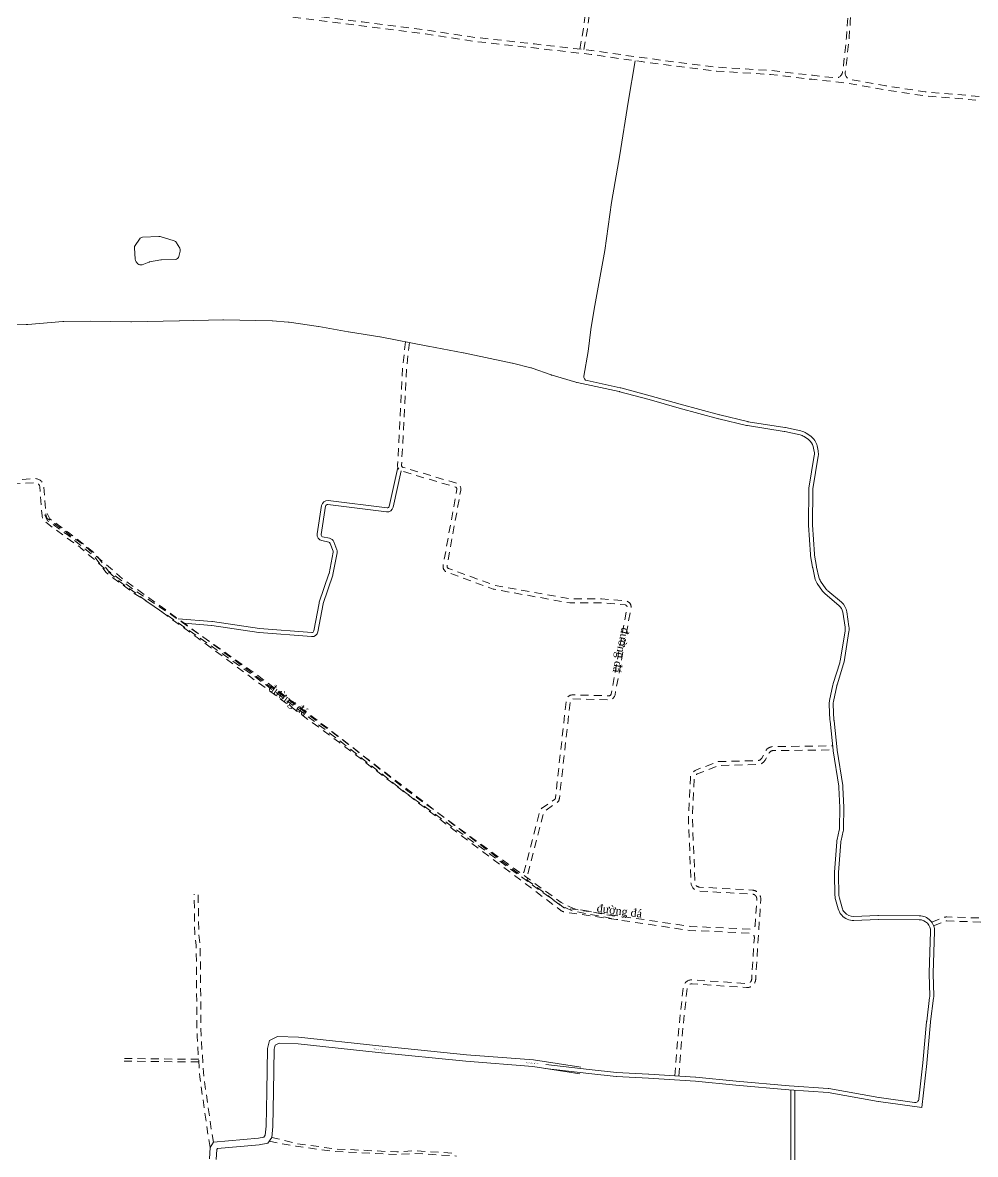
# Model space of a CAD drawing. Header units: metres. Extents: x 556238 to 587446, y 1177111 to 1219372.
# Drawn here: x 578881 to 579595, y 1196244 to 1197093 of the extents above; entities that cross this region are included whole.
import ezdxf

# ---------------------------------------------------------------- set-up
doc = ezdxf.new("R2010")
doc.units = ezdxf.units.M
doc.header["$MEASUREMENT"] = 0
doc.linetypes.add('Xr_Nen GT$0$MON', pattern=[10, 6, -4])
for name, color, linetype, lineweight in [('Xr_Nen GT$0$DUONG BT-NEN BT', 38, 'Continuous', 0), ('Xr_Nen GT$0$DUONG_DA', 38, 'Xr_Nen GT$0$MON', 0), ('Xr_Nen GT$1$SONG_HO', 250, 'Continuous', 0)]:
    doc.layers.add(name, color=color, linetype=linetype, lineweight=lineweight)
doc.styles.add('Xr_Nen GT$0$ROMANC', font='romanc.shx')
doc.styles.add('Xr_Nen GT$0$ROMANS', font='romans.shx')
doc.linetypes.add('Xr_Nen GT$0$TL_P', pattern='A,2,[130,ltypeshp.shx,S=1,R=0,X=0,Y=-1],2', length=4)

msp = doc.modelspace()

# ---------------------------------------------------------------- linework, layer by layer
at = {"layer": 'Xr_Nen GT$0$DUONG BT-NEN BT', "flags": 128}
for points in [[(579339.88907, 1197064.05617), (579334.67957, 1197033.13531), (579328.56077, 1196993.443), (579322.32976, 1196957.7435), (579317.29475, 1196921.77382), (579309.14319, 1196877.8014), (579306.75266, 1196862.72155), (579304.71547, 1196846.0854), (579301.57251, 1196827.7502, 0.402325532), (579303.90246, 1196824.30958), (579328.7033, 1196819.00985, -0.012993057), (579329.28424, 1196818.86983), (579351.12278, 1196813.00194, -0.003641625), (579351.28424, 1196812.9573), (579373.67645, 1196806.58952, 0.003642159), (579373.7958, 1196806.55652), (579403.13725, 1196798.67271, 0.006841192), (579403.36268, 1196798.61543), (579424.04417, 1196793.661, 0.019927798), (579424.70858, 1196793.52958), (579452.04291, 1196789.24653, -0.015898315), (579452.76127, 1196789.11045), (579464.25757, 1196786.55154, -0.09566121), (579468.25711, 1196784.81437), (579471.56128, 1196782.55144, -0.193527935), (579476.32086, 1196775.41153), (579477.07488, 1196771.79664, -0.092450826), (579477.16452, 1196767.58089), (579473.15852, 1196743.24001, 0.039118779), (579473.04588, 1196741.91679), (579472.87712, 1196716.81012, 0.018079543), (579472.89521, 1196716.19589), (579474.33473, 1196694.27969, 0.026342535), (579474.44033, 1196693.39091), (579475.89618, 1196684.95701, 0.010929987), (579475.96738, 1196684.59232), (579477.62207, 1196677.0024, 0.099168432), (579478.96015, 1196673.94337), (579482.88905, 1196668.32237, 0.06565732), (579484.38974, 1196666.68267), (579494.54251, 1196658.15694, -0.182124885), (579498.51508, 1196651.08793), (579500.22914, 1196639.87457, -0.07814124), (579500.21385, 1196636.30192), (579496.5357, 1196613.54561, -0.034795908), (579496.17154, 1196611.98896), (579491.33911, 1196596.33231, 0.022036063), (579491.14999, 1196595.60772), (579488.61317, 1196583.77787, 0.06469909), (579488.43369, 1196581.59464), (579488.98844, 1196569.84838, 0.015032445), (579489.02787, 1196569.33892), (579491.36344, 1196547.65949, 0.01200166), (579491.41686, 1196547.25501), (579495.57668, 1196520.68889, -0.028773157), (579495.7058, 1196519.37274), (579496.30439, 1196504.51314, -0.012006539), (579496.31336, 1196503.96099), (579496.19775, 1196489.06729, -0.055147642), (579495.90014, 1196486.55576), (579494.30932, 1196479.70381, 0.038796968), (579494.11174, 1196478.4016), (579492.43908, 1196455.53539, 0.023032026), (579492.41798, 1196454.753), (579492.73036, 1196438.39343, 0.062970857), (579493.03822, 1196436.28321), (579495.00281, 1196429.20234, 0.111471101), (579496.77341, 1196425.90404), (579497.07885, 1196425.55204, 0.227372708), (579503.82333, 1196422.62902), (579521.93843, 1196423.32108, -0.010799706), (579522.43509, 1196423.32932), (579552.91798, 1196423.17654, -0.423307585), (579564.35291, 1196411.26322), (579563.23395, 1196380.16092, 0.016269453), (579563.23206, 1196379.60791), (579563.71043, 1196363.18011, -0.038338645), (579563.62676, 1196361.42111), (579561.42566, 1196343.78559, 0.008836248), (579561.39373, 1196343.48689), (579558.65681, 1196312.75523, -0.005537623), (579558.6314, 1196312.50177), (579554.9367, 1196279.34534), (579522.31562, 1196283.98736, -0.008448983), (579522.16545, 1196284.01133), (579484.65857, 1196290.64857, 0.025891401), (579484.50451, 1196290.66767), (579455.20365, 1196292.76936, -0.003287243), (579455.14466, 1196292.77398), (579415.36418, 1196296.15363, -0.002876439), (579415.31261, 1196296.15831), (579385.10635, 1196299.07496, 0.006624865), (579385.06674, 1196299.07826), (579349.8935, 1196301.53595, 0.006055077), (579349.85723, 1196301.53805), (579325.93919, 1196302.62804, -0.015267482), (579325.66523, 1196302.64892), (579305.29004, 1196304.8293, -0.002310733), (579305.24871, 1196304.83392), (579272.59579, 1196308.63373)], [(578847.19745, 1196867.05097), (578883.56617, 1196866.33955, 0.026478695), (578884.78266, 1196866.38018), (578910.96014, 1196868.64575, -0.019657317), (578911.62749, 1196868.67716), (578931.38351, 1196868.82952, -0.005706507), (578931.57752, 1196868.8288), (578962.05849, 1196868.36809, 0.009193031), (578962.48133, 1196868.36948), (578998.30096, 1196869.14536, -0.000654928), (578998.32322, 1196869.14581), (579031.01759, 1196869.76832, -0.009568228), (579031.34288, 1196869.76829), (579067.7872, 1196869.06723, -0.012658062), (579068.21708, 1196869.04807), (579079.86274, 1196868.23314, -0.019293084), (579080.51461, 1196868.16217), (579102.6822, 1196864.87926, -0.00704325), (579102.91856, 1196864.84085), (579124.80073, 1196860.9674, 0.004696183), (579125.01379, 1196860.93175), (579148.52227, 1196857.22441, -0.009254392), (579148.83209, 1196857.16965), (579184.6419, 1196850.15524, 0.001764673), (579184.72161, 1196850.13991), (579211.09245, 1196845.16742, -0.005948861), (579211.29074, 1196845.12758), (579247.77542, 1196837.34477, -0.00625991), (579247.98299, 1196837.29777), (579261.76494, 1196833.99504, -0.028092321), (579262.6791, 1196833.72087), (579276.95952, 1196828.54779, 0.015457405), (579277.63505, 1196828.32644), (579295.59786, 1196823.0497, 0.018801334), (579296.43594, 1196822.83738), (579328.07638, 1196816.07609, -0.012993057), (579328.50577, 1196815.9726), (579350.34431, 1196810.10471, -0.003641625), (579350.46365, 1196810.07171), (579372.85586, 1196803.70393, 0.003642159), (579373.01734, 1196803.65928), (579402.35879, 1196795.77547, 0.006841192), (579402.66378, 1196795.69798), (579423.34527, 1196790.74354, 0.019927798), (579424.24417, 1196790.56574), (579451.5785, 1196786.2827, -0.015898315), (579452.10947, 1196786.18211), (579463.60577, 1196783.6232, -0.09566121), (579466.56195, 1196782.33921), (579469.86611, 1196780.07628, -0.193527935), (579473.38406, 1196774.79896), (579474.13808, 1196771.18406, -0.092450826), (579474.20434, 1196768.06808), (579470.19834, 1196743.7272, 0.039118779), (579470.04595, 1196741.93696), (579469.87719, 1196716.83029, 0.018079543), (579469.90166, 1196715.99926), (579471.34118, 1196694.08306, 0.026342535), (579471.48405, 1196692.8806), (579472.93991, 1196684.4467, 0.010929987), (579473.03623, 1196683.95329), (579474.69092, 1196676.36338, 0.099168432), (579476.50127, 1196672.22468), (579480.43017, 1196666.60369, 0.06565732), (579482.46051, 1196664.38526), (579492.61328, 1196655.85954, -0.182124885), (579495.54952, 1196650.63461), (579497.26359, 1196639.42126, -0.07814124), (579497.25228, 1196636.7806), (579493.57414, 1196614.02429, -0.034795908), (579493.30497, 1196612.87373), (579488.47255, 1196597.21708, 0.022036063), (579488.21668, 1196596.23675), (579485.67986, 1196584.4069, 0.06469909), (579485.43703, 1196581.45311), (579485.99178, 1196569.70686, 0.015032445), (579486.04513, 1196569.01758), (579488.3807, 1196547.33815, 0.01200166), (579488.45298, 1196546.79091), (579492.61279, 1196520.22479, -0.028773157), (579492.70823, 1196519.25199), (579493.30682, 1196504.39239, -0.012006539), (579493.31345, 1196503.98428), (579493.19784, 1196489.09057, -0.055147642), (579492.97787, 1196487.23423), (579491.38704, 1196480.38228, 0.038796968), (579491.11974, 1196478.62047), (579489.44708, 1196455.75426, 0.023032026), (579489.41853, 1196454.69573), (579489.73091, 1196438.33615, 0.062970857), (579490.14742, 1196435.48116), (579492.11202, 1196428.40028, 0.111471101), (579494.50753, 1196423.93787), (579494.81297, 1196423.58588, 0.227372708), (579503.93786, 1196419.63121), (579522.05296, 1196420.32327, -0.010799706), (579522.42006, 1196420.32936), (579552.90294, 1196420.17657, -0.423307585), (579561.35484, 1196411.37108), (579560.23589, 1196380.26878, 0.016269454), (579560.23333, 1196379.52059), (579560.7117, 1196363.09279, -0.038338645), (579560.64986, 1196361.79266), (579558.44876, 1196344.15714, 0.008836248), (579558.40556, 1196343.75301), (579555.66864, 1196313.02135, -0.005537623), (579555.64986, 1196312.83401), (579552.64014, 1196285.82462, -0.423139243), (579549.23594, 1196283.18678), (579522.73827, 1196286.95744, -0.008448983), (579522.68821, 1196286.96543), (579485.18133, 1196293.60267, 0.025891401), (579484.71914, 1196293.65999), (579455.41828, 1196295.76167, -0.003287243), (579455.39862, 1196295.76321), (579415.61814, 1196299.14286, -0.002876439), (579415.60095, 1196299.14442), (579385.39468, 1196302.06108, 0.006624865), (579385.27585, 1196302.07096), (579350.10261, 1196304.52866, 0.006055077), (579349.9938, 1196304.53494), (579326.07577, 1196305.62493, -0.015267482), (579325.98445, 1196305.63189), (579305.60925, 1196307.81227, -0.002310733), (579305.59548, 1196307.81381), (579272.94256, 1196311.61362)], [(578997.32384, 1196645.76576), (579022.76041, 1196643.71777, -0.016602291), (579023.05724, 1196643.68392), (579058.30963, 1196638.47342, 0.017406619), (579058.41339, 1196638.46176), (579097.60049, 1196635.4335, 0.383509906), (579099.19099, 1196636.65596), (579103.05913, 1196657.54768, -0.036433133), (579103.22491, 1196658.18128), (579110.48198, 1196679.45523, 0.034771806), (579110.53539, 1196679.65665), (579113.61323, 1196695.68499, 0.138089023), (579113.54442, 1196696.49511), (579111.36379, 1196702.30308, 0.255937956), (579110.2713, 1196703.24307), (579105.09314, 1196704.34345, -0.399229459), (579101.58454, 1196709.45303), (579104.95726, 1196730.62684, -0.404388406), (579109.95914, 1196734.38426), (579153.97621, 1196728.88464, 0.386023256), (579155.62554, 1196730.04353), (579162.17149, 1196759.11194)], [(579002.01397, 1196642.37843), (579022.51965, 1196640.72745, -0.016602291), (579022.61859, 1196640.71617), (579057.87098, 1196635.50567, 0.017406619), (579058.18224, 1196635.47068), (579097.36935, 1196632.44242, 0.383509906), (579102.14086, 1196636.10978), (579106.00899, 1196657.00151, -0.036433134), (579106.06425, 1196657.21271), (579113.32132, 1196678.48666, 0.034771806), (579113.48157, 1196679.09091), (579116.5594, 1196695.11925, 0.138089023), (579116.35299, 1196697.5496), (579114.17235, 1196703.35757, 0.255937956), (579110.89488, 1196706.17755), (579105.71672, 1196707.27792, -0.399229459), (579104.54719, 1196708.98112), (579107.91991, 1196730.15493, -0.404388406), (579109.5872, 1196731.4074), (579153.60428, 1196725.90778, 0.386023256), (579158.55225, 1196729.38446), (579164.675, 1196756.57361)], [(579456.66043, 1196292.56507), (579456.51849, 1196265.2626, 0.001303855), (579456.51842, 1196265.23913), (579456.51917, 1196220.71045, -0.000898357)], [(579459.66039, 1196292.54948), (579459.51845, 1196265.247, 0.001303855), (579459.51842, 1196265.23918), (579459.51917, 1196220.7105, -0.000898357)]]:
    msp.add_lwpolyline(points, format="xyb", dxfattribs=at)
for points in [[(579299.30461, 1196309.73823), (579263.72044, 1196315.12032), (579213.56406, 1196319.03072), (579147.75386, 1196325.7042), (579087.6652, 1196332.10105), (579071.91637, 1196332.68354), (579065.78288, 1196329.55815), (579064.32306, 1196323.72695), (579063.94429, 1196291.56109), (579063.48241, 1196265.40837), (579062.72948, 1196258.80697), (579061.6884, 1196257.22262), (579057.5543, 1196256.41762), (579024.0217, 1196253.45123), (579021.5251, 1196249.53681), (579020.93264, 1196240.95262)], [(579298.55687, 1196304.79446), (579263.1515, 1196310.1495), (579213.11746, 1196314.05037), (579147.237, 1196320.73097), (579087.30773, 1196327.11085), (579073.02935, 1196327.63896), (579070.08055, 1196326.13637), (579069.31581, 1196323.08163), (579068.94377, 1196291.4875), (579068.4774, 1196265.08016), (579067.56228, 1196257.05676), (579064.71074, 1196252.71724), (579058.25433, 1196251.46002), (579026.91384, 1196248.68755), (579026.42554, 1196247.92194), (579025.90645, 1196240.40072)]]:
    msp.add_lwpolyline(points, dxfattribs=at)
at = {"layer": 'Xr_Nen GT$0$DUONG_DA', "flags": 128}
for points in [[(580015.37015, 1197739.64736), (580018.53439, 1197736.5346), (580020.05569, 1197733.00977), (580020.2405, 1197728.63213), (580021.47991, 1197708.67535), (580022.75697, 1197696.75254), (580028.40487, 1197650.26197), (580031.91497, 1197609.44224), (580034.53459, 1197589.52238), (580036.55659, 1197571.28126), (580036.64307, 1197568.78702), (580036.26812, 1197566.49461), (580035.2008, 1197564.7789), (580033.26821, 1197563.63991), (580029.35961, 1197562.90462), (580022.65309, 1197561.46287), (579999.01747, 1197556.2347, -0.013560785), (579998.83032, 1197556.20298), (579978.19945, 1197553.27821, -0.002606926), (579978.16329, 1197553.27328), (579948.47184, 1197549.37941, -0.018389644), (579948.2156, 1197549.35535), (579917.00944, 1197547.57937, 0.00547655), (579916.86738, 1197547.56973), (579892.08006, 1197545.61353, 0.021703402), (579891.52024, 1197545.54481), (579880.76829, 1197543.74832, 0.036899441), (579879.83751, 1197543.52121), (579875.20612, 1197542.02187, 0.190713334), (579871.51604, 1197538.97639), (579870.11682, 1197536.43876, 0.052895082), (579869.58501, 1197535.17463), (579868.25921, 1197530.77239, -0.109256802), (579867.52107, 1197529.45332), (579865.91855, 1197527.65477, -0.119247637), (579864.56522, 1197526.71775), (579858.3738, 1197524.32898, -0.034201763), (579857.91687, 1197524.18771), (579842.99355, 1197520.67039, -0.012222163), (579842.82612, 1197520.63523), (579823.43396, 1197517.05469, -0.004511396), (579823.37175, 1197517.04379), (579796.65193, 1197512.60729, -0.000216051), (579796.64895, 1197512.6068), (579775.80639, 1197509.16465, -0.002964763), (579775.7654, 1197509.15813), (579756.17099, 1197506.16037, 0.015887555), (579755.76496, 1197506.08498), (579744.40923, 1197503.60091, 0.123427377), (579741.57821, 1197502.19486), (579740.59795, 1197501.3581, 0.125360509), (579738.74706, 1197498.73674), (579738.31975, 1197497.61973, 0.142463003), (579738.02112, 1197494.00168), (579738.96169, 1197489.37764, -0.009535367), (579738.9858, 1197489.24635), (579740.80322, 1197478.1629, -0.02888732), (579740.84547, 1197477.76103), (579741.05872, 1197473.22848, -0.377455819), (579738.16893, 1197469.61692), (579723.21975, 1197466.98732, 0.033900416), (579722.36498, 1197466.77643), (579694.91415, 1197457.99315, -0.015956706), (579694.69937, 1197457.93191), (579663.6456, 1197450.13974, -0.006115332), (579663.56232, 1197450.11992), (579650.62174, 1197447.20729, -0.060793444), (579649.778, 1197447.12267), (579639.17438, 1197447.35054, -0.017728086), (579638.92667, 1197447.36466), (579620.88554, 1197449.03627, 0.027818626), (579620.16331, 1197449.06284), (579601.0709, 1197448.70282, 0.010405427), (579600.8006, 1197448.6921), (579569.95823, 1197446.82465), (579570.13954, 1197443.83013), (579600.98191, 1197445.69758, -0.010405427), (579601.12745, 1197445.70336), (579620.21987, 1197446.06337, -0.027818626), (579620.60876, 1197446.04907), (579638.64989, 1197444.37746, 0.017728086), (579639.10993, 1197444.35124), (579649.71354, 1197444.12336, 0.060793444), (579651.28049, 1197444.2805), (579664.22107, 1197447.19314, 0.006115332), (579664.37574, 1197447.22994), (579695.42951, 1197455.02211, 0.015956706), (579695.82839, 1197455.13584), (579723.27921, 1197463.91913, -0.033900416), (579723.73947, 1197464.03269), (579737.43288, 1197466.44139, -0.391716959), (579743.14174, 1197462.76144), (579748.00895, 1197443.82125, 0.000567617), (579748.01236, 1197443.80806), (579751.32861, 1197431.02373, -0.019867923), (579751.39612, 1197430.71322), (579754.71741, 1197411.85647, -0.006904662), (579754.73506, 1197411.74742), (579757.60938, 1197392.29851, -0.036705892), (579757.65236, 1197391.71358), (579757.65199, 1197379.704, 0.036878606), (579757.71706, 1197378.82251), (579762.07234, 1197349.49273, -0.001392122), (579762.07555, 1197349.47068), (579764.88669, 1197329.78578, -0.426278834), (579761.3295, 1197325.24061), (579715.0737, 1197320.56074, 0.030560387), (579714.35053, 1197320.4426), (579689.21887, 1197314.74255, -0.013158505), (579689.01243, 1197314.70141), (579660.16021, 1197309.73675, -0.011143596), (579659.98389, 1197309.71045), (579625.85791, 1197305.39354, -0.019989291), (579625.53939, 1197305.36613), (579590.24173, 1197303.74539, 0.014489438), (579589.89503, 1197303.71939), (579560.97343, 1197300.70539, 0.425242945), (579555.65517, 1197293.89245), (579558.87857, 1197271.23966, -0.021619276), (579558.91244, 1197270.89558), (579560.27408, 1197246.11097, -0.011577109), (579560.27995, 1197245.92585), (579560.50169, 1197220.07395, -0.128628131), (579560.00616, 1197218.11098), (579551.42394, 1197202.51738, 0.006835705), (579551.34681, 1197202.3726), (579546.51928, 1197193.00354, -0.258763795), (579543.29187, 1197190.84917), (579511.7252, 1197188.24936, 0.002574725), (579511.66364, 1197188.24397), (579502.33025, 1197187.37842, 0.407065254), (579496.89817, 1197180.99634), (579498.07198, 1197163.7624, -0.005930895), (579498.0773, 1197163.66766), (579499.02853, 1197142.20062, 0.000950848), (579499.02958, 1197142.17783), (579499.85803, 1197124.96246, -0.014534069), (579499.86245, 1197124.73), (579499.6852, 1197107.08796, -0.006236466), (579499.68295, 1197106.9882), (579499.21157, 1197093.52255, -0.008822358), (579499.20414, 1197093.3816), (579498.38199, 1197081.70281, -0.0096034), (579498.36826, 1197081.54978), (579496.06193, 1197060.41468, -0.007868719), (579496.04631, 1197060.28976), (579495.38319, 1197055.5899, -0.40436793), (579489.90105, 1197051.31673), (579472.76519, 1197053.14752, -0.002883274), (579472.72507, 1197053.15204), (579441.79478, 1197056.81787, 0.014474336), (579441.42002, 1197056.85132), (579401.19186, 1197059.27096, -0.016538859), (579400.96138, 1197059.29249), (579344.96835, 1197066.39798, -0.003973332), (579344.91323, 1197066.40542), (579307.55094, 1197071.75132, 0.007324017), (579307.36207, 1197071.77553), (579264.4797, 1197076.63426, 0.000515309), (579264.46639, 1197076.63575), (579220.85587, 1197081.48596, -0.009419381), (579220.72512, 1197081.503), (579183.3053, 1197087.09867, 0.005750552), (579183.15719, 1197087.11908), (579135.317, 1197093.15163, -0.000120103), (579135.31533, 1197093.15184), (579076.99276, 1197100.53466, 0.005670997), (579076.84629, 1197100.55151), (579035.20714, 1197104.86536, 0.002231257), (579035.14941, 1197104.87108), (578970.39654, 1197110.99593, -0.017820759), (578970.14923, 1197111.02824), (578930.58707, 1197117.6396, 0.022550424), (578930.00531, 1197117.71003), (578897.32646, 1197120.17859)], [(580404.09589, 1197330.58326), (580353.92994, 1197329.86143, 0.019131319), (580353.66257, 1197329.84735), (580330.15268, 1197327.7043, -0.037685108), (580329.17437, 1197327.68907), (580282.17582, 1197330.5013, -0.01528559), (580281.78011, 1197330.53714), (580237.03821, 1197335.97308, 0.003870654), (580236.98437, 1197335.9792), (580216.58913, 1197338.13728, 0.030919165), (580216.15709, 1197338.15613), (580195.32231, 1197337.77654, 0.11652879), (580193.76289, 1197337.37798), (580184.93353, 1197332.75616, -0.113235641), (580182.12195, 1197332.01806), (580166.98873, 1197331.54548, -0.031764089), (580166.16412, 1197331.57211), (580139.51268, 1197334.13305, -0.000317101), (580139.50448, 1197334.13384), (580114.43105, 1197336.57524, 0.020973559), (580114.138, 1197336.59141), (580091.1504, 1197336.89446, 0.005377572), (580091.07511, 1197336.89464), (580064.1819, 1197336.67067, -0.362518069), (580057.74229, 1197341.95568), (580052.0677, 1197371.78448, -0.015399359), (580052.00504, 1197372.17984), (580047.48718, 1197407.73193, -0.000361721), (580047.486, 1197407.74126), (580044.23516, 1197433.62225, 0.33605315), (580040.01667, 1197437.94366), (580038.35227, 1197438.19361, 0.082731987), (580037.20204, 1197438.17517), (580021.33838, 1197435.27014, 0.005193524), (580021.267, 1197435.2563), (579974.96509, 1197425.7792, 0.003462987), (579974.91766, 1197425.76915), (579966.65812, 1197423.95903, 0.168546902), (579964.70166, 1197422.76033), (579963.19789, 1197420.92767, 0.152142685), (579962.41571, 1197418.99838), (579962.14551, 1197415.7584, 0.046187054), (579962.15139, 1197415.11318), (579963.15297, 1197405.27094, 0.002897227), (579963.15731, 1197405.23061), (579965.42179, 1197385.27682, -0.010497388), (579965.44686, 1197385.00507), (579966.74279, 1197366.78711, 0.015186873), (579966.7643, 1197366.57564), (579969.14965, 1197348.5765, 0.035759551), (579969.25057, 1197348.08679), (579973.5635, 1197332.78525, -0.418555169), (579968.97789, 1197324.74021), (579953.63585, 1197320.65997, 0.149907573), (579951.89411, 1197319.57396), (579949.6479, 1197316.9904, 0.203261608), (579948.80227, 1197314.39176), (579949.43568, 1197307.08363, -0.165858881), (579948.42882, 1197303.00932), (579947.84292, 1197302.09722, -0.245161112), (579942.6218, 1197299.115), (579890.58408, 1197297.13014, -0.024658649), (579889.94338, 1197297.1373), (579880.97132, 1197297.68069), (579881.15268, 1197300.6752), (579890.12474, 1197300.13181, 0.024658649), (579890.46973, 1197300.12796), (579942.50745, 1197302.11282, 0.245161112), (579945.31882, 1197303.71863), (579945.90473, 1197304.63073, 0.165858881), (579946.44688, 1197306.82459), (579945.81348, 1197314.13272, -0.203261608), (579947.38392, 1197318.95875), (579949.63014, 1197321.54231, -0.149907573), (579952.8648, 1197323.55919), (579968.20683, 1197327.63943, 0.418555168), (579970.67601, 1197331.97137), (579966.36308, 1197347.27292, -0.035759551), (579966.17565, 1197348.18237), (579963.79031, 1197366.18151, -0.015186873), (579963.75035, 1197366.57425), (579962.45442, 1197384.7922, 0.010497388), (579962.44092, 1197384.93853), (579960.17644, 1197404.89232, -0.002897227), (579960.16838, 1197404.96722), (579959.1668, 1197414.80946, -0.046187054), (579959.15589, 1197416.00772), (579959.42609, 1197419.24771, -0.152142685), (579960.8787, 1197422.83066), (579962.38248, 1197424.66332, -0.168546902), (579966.0159, 1197426.88948), (579974.27544, 1197428.6996, -0.003462987), (579974.36352, 1197428.71826), (580020.66543, 1197438.19536, -0.005193524), (580020.79799, 1197438.22107), (580036.66165, 1197441.1261, -0.082731987), (580038.79779, 1197441.16034), (580043.7172, 1197440.42159, 0.066489423), (580045.04096, 1197440.40004), (580073.69669, 1197443.75388), (580078.35226, 1197446.33788), (580080.40137, 1197448.01077), (580082.62126, 1197452.55147), (580083.42066, 1197458.77222), (580084.13481, 1197467.91673), (580084.33885, 1197473.96771), (580084.27086, 1197479.84876), (580083.35267, 1197487.39549), (580081.90711, 1197501.462), (580074.14174, 1197561.52888), (580073.38175, 1197564.44113), (580072.28401, 1197565.433), (580070.21508, 1197565.83396), (580068.37848, 1197565.83396), (580059.99743, 1197564.67327), (580025.10113, 1197558.8276), (579999.59896, 1197553.2916, -0.013560785), (579999.25141, 1197553.23268), (579978.62054, 1197550.30791, -0.002606926), (579978.55338, 1197550.29875), (579948.86193, 1197546.40488, -0.018389644), (579948.38606, 1197546.3602), (579917.17989, 1197544.58422, 0.00547655), (579917.1034, 1197544.57903), (579892.31608, 1197542.62283, 0.021703402), (579892.01464, 1197542.58583), (579881.26269, 1197540.78933, 0.036899441), (579880.7615, 1197540.66705), (579876.13011, 1197539.16771, 0.190713334), (579874.14314, 1197537.52783), (579872.74393, 1197534.99021, 0.052895082), (579872.45757, 1197534.30952), (579871.13177, 1197529.90728, -0.109256802), (579869.76094, 1197527.45758), (579868.15842, 1197525.65903, -0.119247637), (579865.64509, 1197523.91884), (579859.45367, 1197521.53007, -0.034201763), (579858.60509, 1197521.26772), (579843.68177, 1197517.7504, -0.012222163), (579843.37083, 1197517.68509), (579823.97867, 1197514.10456, -0.004511396), (579823.86314, 1197514.0843), (579797.14332, 1197509.64781, -0.000216051), (579797.13777, 1197509.64689), (579776.29522, 1197506.20475, -0.002964763), (579776.21909, 1197506.19264), (579756.62469, 1197503.19488, 0.015887555), (579756.40605, 1197503.15428), (579745.05032, 1197500.67021, 0.123427377), (579743.52593, 1197499.91311), (579742.54566, 1197499.07635, 0.125360509), (579741.54903, 1197497.66485), (579741.12172, 1197496.54784, 0.142463003), (579740.96092, 1197494.59966), (579741.90149, 1197489.97562, -0.009535367), (579741.94626, 1197489.7318), (579743.76368, 1197478.64835, -0.02888732), (579743.84216, 1197477.90202), (579744.0554, 1197473.36946, -0.085096597), (579743.7864, 1197471.18939, 0.136867933), (579743.73129, 1197468.50293), (579749.94602, 1197444.31903, 0.000567617), (579749.94829, 1197444.31024), (579753.26454, 1197431.5259, -0.019867923), (579753.3658, 1197431.06014), (579756.68709, 1197412.20339, -0.006904662), (579756.71357, 1197412.03982), (579759.58789, 1197392.59091, -0.036705892), (579759.65236, 1197391.71352), (579759.65199, 1197379.70394, 0.036878606), (579759.69537, 1197379.11628), (579764.05065, 1197349.78649, -0.001392122), (579764.05546, 1197349.75343), (579766.8666, 1197330.06853, -0.426278834), (579761.53082, 1197323.25077), (579715.27502, 1197318.5709, 0.030560387), (579714.79291, 1197318.49214), (579689.66124, 1197312.79209, -0.013158505), (579689.35159, 1197312.73038), (579660.49937, 1197307.76572, -0.011143596), (579660.23489, 1197307.72626), (579626.10891, 1197303.40936, -0.019989291), (579625.63113, 1197303.36824), (579590.33346, 1197301.7475, 0.014489438), (579590.10233, 1197301.73016), (579561.18073, 1197298.71617, 0.425242945), (579557.63523, 1197294.1742), (579560.85863, 1197271.52141, -0.021619276), (579560.90943, 1197271.00529), (579562.27106, 1197246.22068, -0.011577109), (579562.27988, 1197245.94301), (579562.50162, 1197220.09111, -0.128628131), (579561.75832, 1197217.14665), (579553.1761, 1197201.55305, 0.006835705), (579553.12468, 1197201.45653), (579548.29715, 1197192.08747, -0.258763795), (579543.45603, 1197188.85592), (579511.88936, 1197186.25611, 0.002574725), (579511.84832, 1197186.25252), (579502.51493, 1197185.38697, 0.407065254), (579498.89354, 1197181.13224), (579500.06735, 1197163.8983, -0.005930895), (579500.07534, 1197163.75619), (579501.02657, 1197142.28916, 0.000950848), (579501.02727, 1197142.27396), (579501.85572, 1197125.05859, -0.014534069), (579501.86235, 1197124.70991), (579501.6851, 1197107.06786, -0.006236466), (579501.68173, 1197106.91823), (579501.21034, 1197093.45258, -0.008822358), (579501.1992, 1197093.24116), (579500.37705, 1197081.56236, -0.0096034), (579500.35646, 1197081.33282), (579498.05013, 1197060.19772, -0.007868719), (579498.02669, 1197060.01034), (579497.39931, 1197055.56373, 0.403394306), (579501.46867, 1197049.94352), (579527.97765, 1197045.19504, 0.006946523), (579528.0736, 1197045.17922), (579557.20467, 1197040.79253, 0.016556419), (579557.43483, 1197040.76563), (579600.79324, 1197037.14802, -0.01069134), (579601.06966, 1197037.11899), (579629.47865, 1197033.52023, 0.004424012), (579629.54016, 1197033.51299), (579655.30529, 1197030.7114, -0.006868627), (579655.48254, 1197030.68966), (579688.76231, 1197026.14282, 0.007619236), (579688.8682, 1197026.12999), (579716.63652, 1197023.19492, -0.004473581), (579716.75207, 1197023.18166), (579766.61578, 1197017.00708, -0.001067837), (579766.64333, 1197017.00361), (579806.41286, 1197011.90642, 0.006769646), (579806.50702, 1197011.89564), (579858.33884, 1197006.67443, 0.003191594), (579858.38332, 1197006.67024), (579894.9338, 1197003.45914, 0.002158795), (579894.96392, 1197003.45663), (579935.58884, 1197000.24083, -0.00073572), (579935.6079, 1197000.23929), (579979.49187, 1196996.63552, -0.025740344), (579980.15473, 1196996.54656), (580001.61999, 1196992.53233, -0.121205042), (580004.44799, 1196991.24865), (580009.05096, 1196987.6218, -0.173254222), (580011.37532, 1196983.91729), (580012.99489, 1196976.58005, 0.00307069), (580013.00442, 1196976.53813), (580016.25735, 1196962.61587, 0.173589816), (580017.53695, 1196960.63388), (580021.58532, 1196957.53223, 0.147287702), (580023.47328, 1196956.81883), (580037.27762, 1196955.86744, 0.004318102), (580037.33797, 1196955.8638), (580064.56431, 1196954.45935, -0.030554346), (580065.35295, 1196954.37015), (580127.94401, 1196943.38625, 0.02612531), (580128.30682, 1196943.34196), (580166.37828, 1196940.70165, 0.020986478), (580166.67185, 1196940.69364), (580195.44826, 1196941.11649, -0.054770218), (580196.86166, 1196940.98219), (580234.30239, 1196933.22993, 0.00218742), (580234.33241, 1196933.22385), (580273.28865, 1196925.51264, 0.003556328), (580273.33756, 1196925.50332), (580314.42253, 1196917.97641, -0.0033835), (580314.50895, 1196917.95997), (580361.76157, 1196908.64046)], [(579301.5452, 1197072.4346), (579304.26561, 1197087.66232, 0.013133139), (579304.3168, 1197087.99986), (579306.52183, 1197105.65456, -0.000045279), (579306.52191, 1197105.65519), (579307.47567, 1197113.28034, 0.272480839), (579304.86136, 1197119.33489), (579303.13714, 1197120.59507, 0.06795166), (579301.58998, 1197121.43116), (579293.7995, 1197124.36131, -0.312364289), (579291.53164, 1197127.63725), (579291.53164, 1197131.33175, -0.033709426), (579291.56339, 1197131.80208), (579294.14372, 1197150.82982, 0.00954231), (579294.17236, 1197151.07624), (579296.35351, 1197173.58083, 0.032355126), (579296.38034, 1197174.42075), (579295.6265, 1197197.42572, 0.001373582), (579295.62523, 1197197.46141), (579294.86136, 1197217.42148, 0.003416256), (579294.85736, 1197217.51022), (579293.12449, 1197250.85846, 0.00253294), (579293.12074, 1197250.92421), (579290.76168, 1197288.89553, -0.00011055), (579290.76158, 1197288.89707), (579289.11489, 1197315.5928, 0.033046836), (579289.00561, 1197316.44409), (579284.84086, 1197337.67049, 0.005802295), (579284.8101, 1197337.81818), (579283.17495, 1197345.23641, -0.388568952), (579285.54089, 1197349.32796), (579294.0146, 1197351.99845, 0.37064786), (579298.48363, 1197359.19684), (579296.41975, 1197372.46638, 0.003892152), (579296.40342, 1197372.56625), (579286.78344, 1197428.65276, -0.015634341), (579286.7532, 1197428.86948), (579281.7084, 1197475.68927, 0.078804705), (579281.17583, 1197477.65466), (579279.96598, 1197480.35005, 0.244701093), (579275.25685, 1197484.07263), (579269.35553, 1197485.20115, 0.063409533), (579267.71667, 1197485.30339), (579211.45145, 1197481.67784, 0.014879739), (579211.06637, 1197481.6415), (579167.09073, 1197476.16655, -0.023144361), (579166.76785, 1197476.14145), (579139.70993, 1197475.29422, -0.017511352), (579139.46485, 1197475.29513), (579113.85723, 1197476.28759, -0.010437367), (579113.71138, 1197476.29629), (579065.09061, 1197480.218, 0.015703271), (579064.68292, 1197480.23802), (578957.54872, 1197482.13202)], [(579298.55816, 1197072.77304), (579301.31236, 1197088.18991, 0.013133139), (579301.33993, 1197088.37167), (579303.54496, 1197106.02636, -0.000045279), (579303.5451, 1197106.02753), (579304.49887, 1197113.65269, 0.272480839), (579303.09116, 1197116.91283), (579301.36694, 1197118.173, 0.06795166), (579300.53385, 1197118.62321), (579292.74337, 1197121.55335, -0.312364289), (579288.53164, 1197127.63725), (579288.53164, 1197131.33175, -0.033709426), (579288.5906, 1197132.20521), (579291.17093, 1197151.23296, 0.00954231), (579291.18635, 1197151.36565), (579293.3675, 1197173.87023, 0.032355126), (579293.38195, 1197174.3225), (579292.62811, 1197197.32747, 0.001373582), (579292.62743, 1197197.34669), (579291.86356, 1197217.30676, 0.003416256), (579291.8614, 1197217.35454), (579290.12854, 1197250.70278, 0.00253294), (579290.12652, 1197250.73818), (579287.76745, 1197288.70951, -0.00011055), (579287.76727, 1197288.71237), (579286.12058, 1197315.4081, 0.033046836), (579286.06174, 1197315.86649), (579281.89699, 1197337.09289, 0.005802295), (579281.88043, 1197337.17241), (579280.24528, 1197344.59065, -0.388568952), (579284.63916, 1197352.18924), (579293.11287, 1197354.85972, 0.37064786), (579295.51927, 1197358.73578), (579293.45539, 1197372.00532, 0.003892152), (579293.44659, 1197372.05909), (579283.82661, 1197428.1456, -0.015634341), (579283.77047, 1197428.5481), (579278.72567, 1197475.36788, 0.078804705), (579278.4389, 1197476.42617), (579277.22905, 1197479.12156, 0.244701093), (579274.69336, 1197481.12602), (579268.79205, 1197482.25455, 0.063409533), (579267.90958, 1197482.3096), (579211.64436, 1197478.68405, 0.014879739), (579211.43701, 1197478.66448), (579167.46137, 1197473.18953, -0.023144361), (579166.86174, 1197473.14292), (579139.80382, 1197472.29569, -0.017511352), (579139.34867, 1197472.29738), (579113.74105, 1197473.28984, -0.010437367), (579113.47019, 1197473.306), (579064.84941, 1197477.22771, 0.015703271), (579064.62989, 1197477.23849), (578959.34761, 1197479.09975)], [(578894.57368, 1197117.37798), (578929.77933, 1197114.71856, -0.022550424), (578930.09259, 1197114.68063), (578969.65475, 1197108.06928, 0.017820759), (578970.11403, 1197108.00926), (579034.8669, 1197101.88441, -0.002231257), (579034.89799, 1197101.88133), (579076.53714, 1197097.56748, -0.005670997), (579076.61601, 1197097.55841), (579134.93858, 1197090.17559, 0.000120103), (579134.94168, 1197090.1752), (579182.78187, 1197084.14265, -0.005750552), (579182.86162, 1197084.13166), (579220.28144, 1197078.53599, 0.009419381), (579220.52427, 1197078.50435), (579264.13478, 1197073.65414, -0.000515309), (579264.14195, 1197073.65333), (579307.02432, 1197068.7946, -0.007324017), (579307.12602, 1197068.78156), (579344.48831, 1197063.43567, 0.003973332), (579344.59068, 1197063.42185), (579400.58371, 1197056.31636, 0.016538859), (579401.01174, 1197056.27637), (579441.2399, 1197053.85673, -0.014474336), (579441.44169, 1197053.83872), (579472.37199, 1197050.17289, 0.002883274), (579472.44648, 1197050.1645), (579499.02118, 1197047.32527, -0.017704786), (579499.26648, 1197047.29024), (579527.44869, 1197042.24204, 0.006946523), (579527.62689, 1197042.21267), (579556.75796, 1197037.82597, 0.016556419), (579557.18539, 1197037.77602), (579600.5438, 1197034.15841, -0.01069134), (579600.69264, 1197034.14278), (579629.10163, 1197030.54401, 0.004424012), (579629.21586, 1197030.53057), (579654.981, 1197027.72898, -0.006868627), (579655.07644, 1197027.71727), (579688.35621, 1197023.17043, 0.007619236), (579688.55286, 1197023.14661), (579716.32118, 1197020.21154, -0.004473581), (579716.3834, 1197020.2044), (579766.24711, 1197014.02982, -0.001067837), (579766.26194, 1197014.02795), (579806.03148, 1197008.93076, 0.006769646), (579806.20634, 1197008.91075), (579858.03816, 1197003.68954, 0.003191594), (579858.12077, 1197003.68175), (579894.67125, 1197000.47065, 0.002158795), (579894.72718, 1197000.46598), (579935.3521, 1196997.25018, -0.00073572), (579935.36237, 1196997.24935), (579979.24634, 1196993.64559, -0.025740344), (579979.60326, 1196993.59769), (580001.06852, 1196989.58346, -0.121205042), (580002.59129, 1196988.89224), (580007.19426, 1196985.26539, -0.173254222), (580008.44584, 1196983.27065), (580010.06541, 1196975.93342, 0.00307069), (580010.0831, 1196975.85557), (580013.33603, 1196961.9333, 0.173589816), (580015.71244, 1196958.25246), (580019.76081, 1196955.15081, 0.147287702), (580023.26701, 1196953.82593), (580037.07135, 1196952.87454, 0.004318102), (580037.18342, 1196952.86779), (580064.40976, 1196951.46334, -0.030554346), (580064.83441, 1196951.41531), (580127.42547, 1196940.4314, 0.02612531), (580128.09926, 1196940.34915), (580166.17072, 1196937.70884, 0.020986479), (580166.71593, 1196937.69397), (580195.49234, 1196938.11682, -0.054770218), (580196.2534, 1196938.0445), (580233.69413, 1196930.29224, 0.00218742), (580233.74987, 1196930.28095), (580272.70612, 1196922.56974, 0.003556328), (580272.79694, 1196922.55243), (580313.88192, 1196915.02552, -0.0033835), (580313.92845, 1196915.01667), (580361.56129, 1196905.62217)], [(579167.82502, 1196853.44932), (579165.79509, 1196835.29182, 0.014671949), (579165.77347, 1196835.02867), (579161.87125, 1196760.98102, 0.346814386), (579165.08639, 1196756.42968), (579205.24069, 1196744.52972, -0.382204781), (579206.29089, 1196742.82654), (579196.04974, 1196685.7708, 0.363945665), (579198.92653, 1196680.75205), (579233.43732, 1196668.06764, 0.043783585), (579234.19652, 1196667.86184), (579290.92655, 1196657.70275, 0.046156236), (579291.75261, 1196657.6324), (579314.27796, 1196657.79671, -0.024382181), (579314.42404, 1196657.79065), (579332.5291, 1196656.15286, -0.44121913), (579333.86931, 1196654.38816), (579321.92228, 1196589.29964, -0.368495171), (579320.41249, 1196588.07084), (579292.93291, 1196588.70177, 0.388625743), (579288.35736, 1196584.70189), (579280.17441, 1196511.35241, -0.219548877), (579279.52469, 1196510.27668), (579270.43513, 1196504.12183, 0.181936771), (579268.60454, 1196501.53389), (579256.88342, 1196456.69953, -0.533535136), (579252.17649, 1196455.06169), (579205.73966, 1196490.02509, -0.001692984), (579205.72077, 1196490.03941), (579119.56923, 1196555.82381, 0.004124192), (579119.48348, 1196555.88818), (579013.49365, 1196634.08712, 0.002539792), (579013.44032, 1196634.12606), (578956.03691, 1196675.58415, -0.02168007), (578955.7989, 1196675.77227), (578926.0615, 1196701.44601, 0.02075665), (578925.6389, 1196701.78128), (578899.89134, 1196720.52181, -0.219092495), (578898.46191, 1196723.0758), (578896.73868, 1196744.87663, 0.40976415), (578889.84535, 1196750.85127), (578822.92461, 1196746.58499)], [(579170.77903, 1196852.87069), (579168.77652, 1196834.95851, 0.014671949), (579168.76931, 1196834.87079), (579164.8671, 1196760.82314, 0.346814386), (579165.93881, 1196759.30603), (579206.09312, 1196747.40607, -0.382204781), (579209.2437, 1196742.29653), (579199.00255, 1196685.24079, 0.363945665), (579199.96148, 1196683.56787), (579234.47228, 1196670.88347, 0.043783585), (579234.72534, 1196670.81487), (579291.45537, 1196660.65577, 0.046156236), (579291.73072, 1196660.63232), (579314.25608, 1196660.79663, -0.024382181), (579314.69432, 1196660.77845), (579332.79938, 1196659.14066, -0.44121913), (579336.82002, 1196653.84655), (579324.87298, 1196588.75803, -0.368495171), (579320.34363, 1196585.07163), (579292.86405, 1196585.70256, 0.388625743), (579291.33886, 1196584.36927), (579283.15591, 1196511.01979, -0.219548877), (579281.20675, 1196507.7926), (579272.11719, 1196501.63774, 0.181936771), (579271.50699, 1196500.77509), (579258.85106, 1196452.36498, 0.304176183), (579259.94903, 1196449.20955), (579286.00941, 1196429.58806, 0.125560537), (579287.60634, 1196428.92124), (579381.35174, 1196415.161), (579426.7228, 1196413.06172, 0.409180174), (579429.85542, 1196415.86828), (579431.11124, 1196435.63329, 0.415797874), (579427.82133, 1196439.34932), (579387.90589, 1196441.66885, -0.385735852), (579381.78821, 1196447.89698), (579379.82972, 1196496.64703, -0.022698539), (579379.83281, 1196497.23688), (579381.31916, 1196526.57107, -0.295298078), (579385.45052, 1196532.29845), (579400.96623, 1196538.34536, -0.086720238), (579403.16013, 1196538.78692), (579431.85338, 1196539.52176, 0.26772508), (579434.83728, 1196541.34622), (579437.68282, 1196546.56946, -0.271285075), (579443.31061, 1196549.95938), (579488.1818, 1196550.51262)], [(578823.11548, 1196743.59107), (578890.03621, 1196747.85735, -0.40976415), (578893.74801, 1196744.64023), (578895.47124, 1196722.83941, 0.219092495), (578898.1259, 1196718.09627), (578923.87346, 1196699.35575, -0.02075665), (578924.10101, 1196699.17522), (578953.83842, 1196673.50147, 0.02168007), (578954.28044, 1196673.15211), (579011.68384, 1196631.69402, -0.002539792), (579011.71256, 1196631.67306), (579117.70239, 1196553.47412, -0.004124192), (579117.74856, 1196553.43946), (579203.9001, 1196487.65505, 0.001692984), (579203.93518, 1196487.62846), (579284.20493, 1196427.19143, 0.125560537), (579287.17066, 1196425.95305), (579381.06386, 1196412.17111), (579426.42935, 1196410.07208, -0.419264929), (579429.28466, 1196406.88506), (579427.29847, 1196375.62479, -0.415609091), (579423.56695, 1196372.35486), (579382.80673, 1196375.1396, 0.404187878), (579375.89784, 1196369.32022), (579371.94953, 1196330.95959, 0.004630781), (579371.93831, 1196330.83972), (579369.60885, 1196303.18715)], [(579372.59826, 1196302.93532), (579374.92773, 1196330.58789, -0.004630781), (579374.93377, 1196330.65243), (579378.88207, 1196369.01307, -0.404187878), (579382.60224, 1196372.14658), (579423.36246, 1196369.36184, 0.415609091), (579430.29243, 1196375.43456), (579434.1052, 1196435.44306, 0.415797874), (579427.99537, 1196442.34427), (579388.07992, 1196444.6638, -0.385735852), (579384.78579, 1196448.01741), (579382.82731, 1196496.76745, -0.022698539), (579382.82897, 1196497.08507), (579384.31532, 1196526.41926, -0.295298078), (579386.53989, 1196529.50323), (579402.05561, 1196535.55014, -0.086720238), (579403.23694, 1196535.7879), (579431.93019, 1196536.52275, 0.26772508), (579437.4717, 1196539.91102), (579440.31725, 1196545.13427, -0.271285075), (579443.3476, 1196546.9596), (579488.21878, 1196547.51285)], [(579562.27384, 1196418.28244), (579570.95227, 1196421.78595, -0.104021747), (579573.58636, 1196422.25548), (579621.71549, 1196420.76779, 0.009995532), (579621.8554, 1196420.76626), (579663.68333, 1196421.14607, -0.001264809), (579663.71621, 1196421.14629), (579710.3012, 1196421.3336, -0.008569573), (579710.52397, 1196421.33068), (579760.65366, 1196419.81347, -0.011336315), (579760.94795, 1196419.79788), (579819.35068, 1196415.37421, -0.26512149), (579824.68824, 1196411.77004), (579829.17211, 1196402.68707, 0.219626355), (579831.45322, 1196400.84299), (579851.12758, 1196395.87247, 0.013755776), (579851.31548, 1196395.83046), (579899.16194, 1196386.50744)], [(579563.66692, 1196415.60959), (579572.07532, 1196419.00409, -0.104021747), (579573.49367, 1196419.25691), (579621.6228, 1196417.76922, 0.009995532), (579621.88264, 1196417.76638), (579663.71057, 1196418.1462, -0.001264809), (579663.72828, 1196418.14631), (579710.31326, 1196418.33363, -0.008569573), (579710.43321, 1196418.33205), (579760.5629, 1196416.81484, -0.011336315), (579760.72137, 1196416.80644), (579819.1241, 1196412.38278, -0.26512149), (579821.99817, 1196410.44207), (579826.48203, 1196401.3591, 0.219626355), (579830.71839, 1196397.93438), (579850.39275, 1196392.96386, 0.013755776), (579850.74171, 1196392.88584), (579898.58817, 1196383.56282)]]:
    msp.add_lwpolyline(points, format="xyb", dxfattribs=at)
for points in [[(578897.49399, 1196723.75137), (578899.59681, 1196719.27796), (578914.15967, 1196708.89207), (578934.41071, 1196692.67558), (578943.47887, 1196680.37276), (578964.52249, 1196664.85292), (578989.9197, 1196648.03844), (579054.96088, 1196602.43214), (579117.82068, 1196554.88769), (579168.43077, 1196515.01936), (579254.1341, 1196452.66853), (579283.56726, 1196431.27494), (579293.14, 1196426.75437), (579326.86006, 1196420.36833)], [(578899.30398, 1196724.6022), (578901.18418, 1196720.6024), (578915.36631, 1196710.48804), (578935.86526, 1196694.07303), (578944.90936, 1196681.80285), (578965.66881, 1196666.49259), (578991.04605, 1196649.69133), (579056.13861, 1196604.049), (579119.04285, 1196556.47094), (579169.63833, 1196516.61413), (579255.31071, 1196454.28581), (579284.59118, 1196433.0032), (579293.76309, 1196428.67192), (579327.23222, 1196422.3334)], [(579021.5251, 1196249.53681), (579019.74495, 1196259.32928), (579013.6593, 1196302.44154), (579011.6074, 1196332.85186), (579010.96442, 1196401.15959), (579009.85196, 1196409.98364), (579009.3994, 1196439.38981)], [(579024.0217, 1196253.45123), (579022.70221, 1196259.84277), (579016.64513, 1196302.75259), (579014.60645, 1196332.96706), (579013.96264, 1196401.36201), (579012.84907, 1196410.19498), (579012.39905, 1196439.43597)], [(579012.83297, 1196313.63208), (578980.66062, 1196313.88778), (578957.08737, 1196314.22712)], [(579012.84886, 1196315.63202), (578980.68296, 1196315.88766), (578957.11616, 1196316.22692)], [(579067.56228, 1196257.05676), (579086.29371, 1196252.3216), (579115.36919, 1196248.39735), (579161.40126, 1196246.11416), (579174.90387, 1196247.05881), (579206.26778, 1196245.0327)], [(579065.63306, 1196254.12083), (579085.97734, 1196250.34617), (579115.18557, 1196246.404), (579161.42158, 1196244.11069), (579174.90922, 1196245.05429), (579206.13884, 1196243.03686)]]:
    msp.add_lwpolyline(points, dxfattribs=at)
at = {"layer": 'Xr_Nen GT$1$SONG_HO', "linetype": 'Xr_Nen GT$0$TL_P', "flags": 128}
msp.add_lwpolyline([(578965.21739, 1196925.62307), (578968.45502, 1196930.43595, -0.235650388), (578970.78555, 1196931.75727), (578982.98384, 1196932.40335, -0.086425415), (578984.00592, 1196932.28062), (578994.50315, 1196929.12604, -0.195999699), (578996.26573, 1196927.70356), (578998.57523, 1196923.5227, -0.18171029), (578998.88061, 1196921.43408), (578998.00595, 1196917.41555, -0.345627314), (578995.15073, 1196915.05455), (578985.02484, 1196914.79744, 0.037795691), (578984.57424, 1196914.7518), (578976.02617, 1196913.22723, 0.046329704), (578975.49137, 1196913.07974), (578970.51665, 1196911.19768, -0.302979396), (578967.27179, 1196911.94613), (578965.95553, 1196913.34291, -0.178150619), (578965.14267, 1196915.24886), (578964.71042, 1196923.79708, -0.16207006)], format="xyb", close=True, dxfattribs=at)

# ---------------------------------------------------------------- texts
at = {"layer": 'Xr_Nen GT$0$DUONG BT-NEN BT', "char_height": 0.8, "width": 13.20184, "attachment_point": 1, "rotation": 354.4062354, "style": 'Xr_Nen GT$0$ROMANC'}
for insert in [(579143.81054, 1196323.78571), (579258.09842, 1196313.56131)]:
    msp.add_mtext('{\\fTimes New Roman|b0|i1|c0|p18;Đường hẻm nhỏ 25}', dxfattribs=dict(at, insert=insert))
at = {"layer": 'Xr_Nen GT$0$DUONG_DA', "char_height": 6, "attachment_point": 1, "style": 'Xr_Nen GT$0$ROMANS'}
for insert, rotation in [((579335.71829, 1196638.35365), 258.67987506), ((579068.12972, 1196597.61726), 323.58021819), ((579311.64837, 1196432.01784), 352.67213689)]:
    msp.add_mtext_dynamic_manual_height_columns('{\\fTimes New Roman|b0|i0|c0|p18;đường đá}', width=37.5841176, gutter_width=5, heights=[0], dxfattribs=dict(at, insert=insert, rotation=rotation))

doc.saveas('drawing.dxf')
